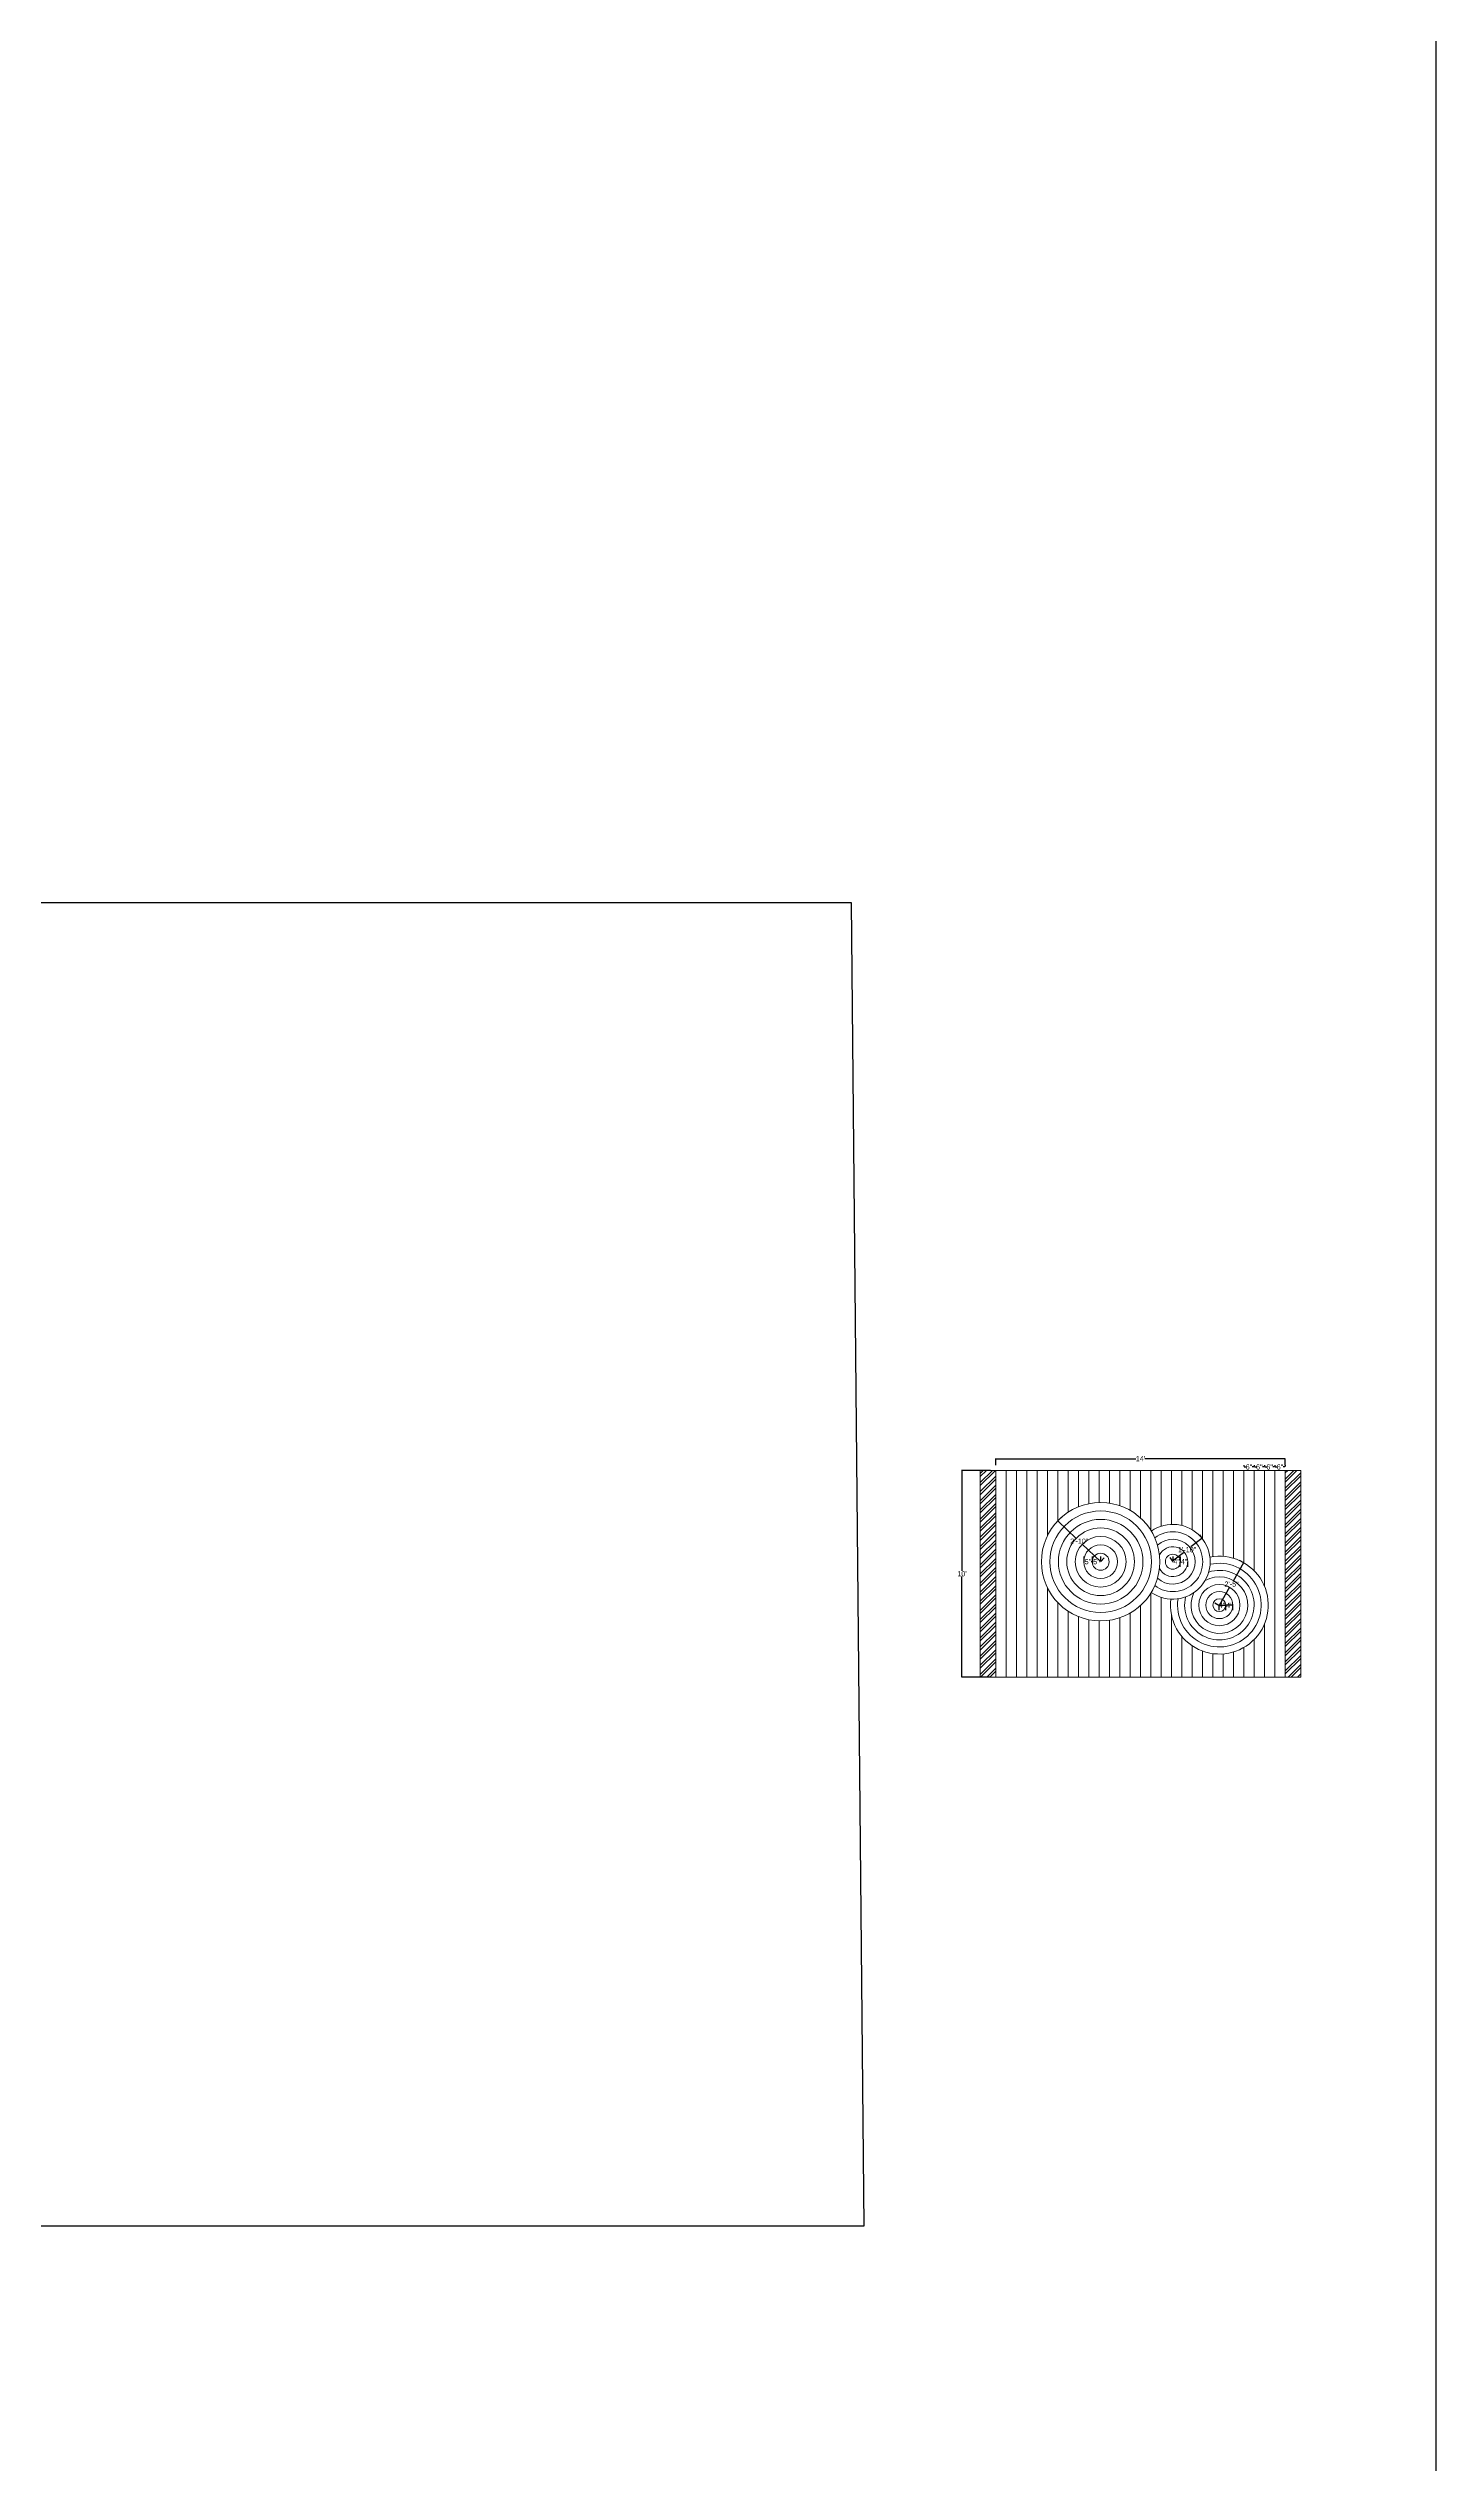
# Model space of a CAD drawing. Header units: inches. Extents: x 15448 to 46480, y -8154 to 0.
# Drawn here: x 20248 to 21053, y -4288 to -2886 of the extents above; entities that cross this region are included whole.
import ezdxf

# ---------------------------------------------------------------- set-up
doc = ezdxf.new("R2010")
doc.units = ezdxf.units.IN
doc.header["$MEASUREMENT"] = 0
doc.layers.add('.', color=30, linetype='Continuous')
doc.layers.add('IEL-HATCH-002', color=7, linetype='Continuous')
doc.styles.add('b.k', font='verdana.ttf')
doc.styles.add('HEMI', font='stylu.ttf')
doc.dimstyles.new('STANDARD$0', dxfattribs={"dimscale": 0, "dimtxt": 6, "dimasz": 3, "dimexe": 2, "dimexo": 2, "dimgap": 0, "dimtad": 0, "dimtih": 1, "dimtoh": 1, "dimdec": 1, "dimzin": 0, "dimdsep": 46, "dimlunit": 4, "dimtxsty": 'b.k', "dimcen": 2.5, "dimclrd": 256, "dimclre": 256, "dimclrt": 256, "dimadec": 0, "dimazin": 0, "dimtfac": 1, "dimtdec": 1, "dimtofl": 0, "dimtmove": 2, "dimatfit": 2, "dimfxl": 1, "dimfrac": 2, "dimtolj": 1, "dimtzin": 0, "dimlwd": 9, "dimlwe": 9, "dimarcsym": 0})

# ---------------------------------------------------------------- blocks, each defined once
blk = doc.blocks.new('*D395')
at = {"color": 254, "lineweight": -2, "transparency": 16777216}
for p, q in [((20853.5, -3761.2), (20853.5, -3764)), ((20858.4, -3761.2), (20858.4, -3764))]:
    blk.add_line(p, q, dxfattribs=at)
at = {"color": 5, "lineweight": -2, "transparency": 16777216}
for p, q in [((20853.7, -3764.2), (20854.1, -3764.2)), ((20858.2, -3764.2), (20857.8, -3764.2))]:
    blk.add_line(p, q, dxfattribs=at)
at = {"color": 5, "transparency": 16777216}
for points in [[(20853.7, -3764.2), (20853.7, -3764.2), (20853.5, -3764.2)], [(20858.2, -3764.2), (20858.2, -3764.2), (20858.4, -3764.2)]]:
    blk.add_solid(points, dxfattribs=at)
at = {"layer": 'Defpoints', "color": 0, "transparency": 16777216}
for p in [(20853.5, -3764.2), (20853.5, -3764.2), (20858.4, -3764.2)]:
    blk.add_point(p, dxfattribs=at)
at = {"color": 5, "transparency": 16777216, "insert": (20856, -3764.2), "char_height": 3, "attachment_point": 5, "style": 'HEMI'}
blk.add_mtext('\\A1;5"', dxfattribs=at)
blk = doc.blocks.new('*D396')
at = {"color": 254, "lineweight": -2, "transparency": 16777216}
for p, q in [((20848.6, -3761.2), (20848.6, -3764)), ((20853.5, -3761.2), (20853.5, -3764))]:
    blk.add_line(p, q, dxfattribs=at)
at = {"color": 5, "lineweight": -2, "transparency": 16777216}
for p, q in [((20848.8, -3764.2), (20849.1, -3764.2)), ((20853.3, -3764.2), (20852.9, -3764.2))]:
    blk.add_line(p, q, dxfattribs=at)
at = {"color": 5, "transparency": 16777216}
for points in [[(20848.8, -3764.2), (20848.8, -3764.2), (20848.6, -3764.2)], [(20853.3, -3764.2), (20853.3, -3764.2), (20853.5, -3764.2)]]:
    blk.add_solid(points, dxfattribs=at)
at = {"layer": 'Defpoints', "color": 0, "transparency": 16777216}
for p in [(20848.6, -3764.2), (20848.6, -3764.2), (20853.5, -3764.2)]:
    blk.add_point(p, dxfattribs=at)
at = {"color": 5, "transparency": 16777216, "insert": (20851, -3764.2), "char_height": 3, "attachment_point": 5, "style": 'HEMI'}
blk.add_mtext('\\A1;5"', dxfattribs=at)
blk = doc.blocks.new('*D397')
at = {"color": 254, "lineweight": -2, "transparency": 16777216}
for p, q in [((20835.6, -3738.3), (20833.6, -3740.4)), ((20860.5, -3762), (20858.5, -3764.1))]:
    blk.add_line(p, q, dxfattribs=at)
at = {"color": 5, "lineweight": -2, "transparency": 16777216}
for p, q in [((20833.7, -3740.6), (20844.2, -3750.7)), ((20858.3, -3764.1), (20847.7, -3754))]:
    blk.add_line(p, q, dxfattribs=at)
at = {"color": 5, "transparency": 16777216}
for points in [[(20833.7, -3740.6), (20833.6, -3740.6), (20833.5, -3740.5)], [(20858.3, -3764), (20858.3, -3764.1), (20858.4, -3764.2)]]:
    blk.add_solid(points, dxfattribs=at)
at = {"layer": 'Defpoints', "color": 0, "transparency": 16777216}
for p in [(20833.5, -3740.5), (20833.5, -3740.5), (20858.4, -3764.2)]:
    blk.add_point(p, dxfattribs=at)
at = {"color": 5, "transparency": 16777216, "insert": (20846, -3752.3), "char_height": 3, "attachment_point": 5, "style": 'HEMI'}
blk.add_mtext('\\A1;2\'-10"', dxfattribs=at)
blk = doc.blocks.new('*D398')
at = {"color": 5, "lineweight": -2, "transparency": 16777216}
for p, q in [((20900.1, -3764.2), (20899.9, -3764.2)), ((20904.8, -3764.2), (20905, -3764.2))]:
    blk.add_line(p, q, dxfattribs=at)
at = {"color": 254, "lineweight": -2, "transparency": 16777216}
for p, q in [((20900.3, -3761.2), (20900.3, -3764)), ((20904.6, -3761.2), (20904.6, -3764))]:
    blk.add_line(p, q, dxfattribs=at)
at = {"color": 5, "transparency": 16777216}
for points in [[(20900.1, -3764.2), (20900.1, -3764.2), (20900.3, -3764.2)], [(20904.8, -3764.2), (20904.8, -3764.2), (20904.6, -3764.2)]]:
    blk.add_solid(points, dxfattribs=at)
at = {"layer": 'Defpoints', "color": 0, "transparency": 16777216}
for p in [(20900.3, -3764.2), (20904.6, -3764.2), (20904.6, -3764.2)]:
    blk.add_point(p, dxfattribs=at)
at = {"color": 5, "transparency": 16777216, "insert": (20902.5, -3764.2), "char_height": 3, "attachment_point": 5, "style": 'HEMI'}
blk.add_mtext('\\A1;4"', dxfattribs=at)
blk = doc.blocks.new('*D399')
at = {"color": 5, "lineweight": -2, "transparency": 16777216}
for p, q in [((20904.5, -3764.2), (20904.3, -3764.2)), ((20909.2, -3764.2), (20909.3, -3764.2))]:
    blk.add_line(p, q, dxfattribs=at)
at = {"color": 254, "lineweight": -2, "transparency": 16777216}
for p, q in [((20904.6, -3767.2), (20904.6, -3764.4)), ((20909, -3767.2), (20909, -3764.4))]:
    blk.add_line(p, q, dxfattribs=at)
at = {"color": 5, "transparency": 16777216}
for points in [[(20904.5, -3764.2), (20904.5, -3764.2), (20904.6, -3764.2)], [(20909.2, -3764.2), (20909.2, -3764.2), (20909, -3764.2)]]:
    blk.add_solid(points, dxfattribs=at)
at = {"layer": 'Defpoints', "color": 0, "transparency": 16777216}
for p in [(20904.6, -3764.2), (20909, -3764.2), (20909, -3764.2)]:
    blk.add_point(p, dxfattribs=at)
at = {"color": 5, "transparency": 16777216, "insert": (20906.8, -3764.2), "char_height": 3, "attachment_point": 5, "style": 'HEMI'}
blk.add_mtext('\\A1;4"', dxfattribs=at)
blk = doc.blocks.new('*D400')
at = {"color": 5, "lineweight": -2, "transparency": 16777216}
for p, q in [((20917.1, -3750.7), (20910.8, -3755.6)), ((20900.1, -3763.7), (20906.5, -3758.9))]:
    blk.add_line(p, q, dxfattribs=at)
at = {"color": 254, "lineweight": -2, "transparency": 16777216}
for p, q in [((20915.7, -3748.6), (20917.1, -3750.5)), ((20898.5, -3761.8), (20899.9, -3763.7))]:
    blk.add_line(p, q, dxfattribs=at)
at = {"color": 5, "transparency": 16777216}
for points in [[(20917.1, -3750.7), (20917.1, -3750.7), (20917.2, -3750.6)], [(20900.1, -3763.7), (20900.2, -3763.7), (20900, -3763.8)]]:
    blk.add_solid(points, dxfattribs=at)
at = {"layer": 'Defpoints', "color": 0, "transparency": 16777216}
for p in [(20917.2, -3750.6), (20917.5, -3751), (20900.3, -3764.2)]:
    blk.add_point(p, dxfattribs=at)
at = {"color": 5, "transparency": 16777216, "insert": (20908.6, -3757.2), "char_height": 3, "attachment_point": 5, "style": 'HEMI'}
blk.add_mtext('\\A1;1\'-10"', dxfattribs=at)
blk = doc.blocks.new('*D387')
at = {"color": 254, "lineweight": -2, "transparency": 16777216}
for p, q in [((20927.3, -3792.4), (20927.3, -3789.6)), ((20931.1, -3792.4), (20931.1, -3789.6))]:
    blk.add_line(p, q, dxfattribs=at)
at = {"color": 5, "lineweight": -2, "transparency": 16777216}
for p, q in [((20927.5, -3789.5), (20930.9, -3789.5)), ((20931.1, -3789.5), (20931.2, -3789.5))]:
    blk.add_line(p, q, dxfattribs=at)
at = {"color": 5, "transparency": 16777216}
for points in [[(20927.5, -3789.4), (20927.5, -3789.5), (20927.3, -3789.5)], [(20930.9, -3789.4), (20930.9, -3789.5), (20931.1, -3789.5)]]:
    blk.add_solid(points, dxfattribs=at)
at = {"layer": 'Defpoints', "color": 0, "transparency": 16777216}
for p in [(20927.3, -3789.4), (20931.1, -3789.4), (20931.1, -3789.5)]:
    blk.add_point(p, dxfattribs=at)
at = {"color": 5, "transparency": 16777216, "insert": (20933.2, -3789.5), "char_height": 3, "attachment_point": 5, "style": 'HEMI'}
blk.add_mtext('\\A1;4"', dxfattribs=at)
blk = doc.blocks.new('*D388')
at = {"color": 5, "lineweight": -2, "transparency": 16777216}
for p, q in [((20931.1, -3789.5), (20930.9, -3789.5)), ((20935, -3789.5), (20931.2, -3789.5))]:
    blk.add_line(p, q, dxfattribs=at)
at = {"color": 254, "lineweight": -2, "transparency": 16777216}
for p, q in [((20931.1, -3792.4), (20931.1, -3789.6)), ((20935.2, -3792.4), (20935.2, -3789.6))]:
    blk.add_line(p, q, dxfattribs=at)
at = {"color": 5, "transparency": 16777216}
for points in [[(20931.2, -3789.4), (20931.2, -3789.5), (20931.1, -3789.5)], [(20935, -3789.4), (20935, -3789.5), (20935.2, -3789.5)]]:
    blk.add_solid(points, dxfattribs=at)
at = {"layer": 'Defpoints', "color": 0, "transparency": 16777216}
for p in [(20931.1, -3789.4), (20935.2, -3789.4), (20935.2, -3789.5)]:
    blk.add_point(p, dxfattribs=at)
at = {"color": 5, "transparency": 16777216, "insert": (20928.9, -3789.5), "char_height": 3, "attachment_point": 5, "style": 'HEMI'}
blk.add_mtext('\\A1;4"', dxfattribs=at)
blk = doc.blocks.new('*D401')
at = {"color": 5, "lineweight": -2, "transparency": 16777216}
for p, q in [((20941.4, -3764.9), (20935.3, -3775.5)), ((20927.4, -3789.4), (20933.4, -3778.8))]:
    blk.add_line(p, q, dxfattribs=at)
at = {"color": 254, "lineweight": -2, "transparency": 16777216}
for p, q in [((20938.9, -3763.3), (20941.3, -3764.7)), ((20924.7, -3788.1), (20927.1, -3789.4))]:
    blk.add_line(p, q, dxfattribs=at)
at = {"color": 5, "transparency": 16777216}
for points in [[(20941.4, -3764.9), (20941.4, -3765), (20941.5, -3764.8)], [(20927.3, -3789.4), (20927.4, -3789.4), (20927.3, -3789.5)]]:
    blk.add_solid(points, dxfattribs=at)
at = {"layer": 'Defpoints', "color": 0, "transparency": 16777216}
for p in [(20941.5, -3764.8), (20941.5, -3764.8), (20927.3, -3789.5)]:
    blk.add_point(p, dxfattribs=at)
at = {"color": 5, "transparency": 16777216, "insert": (20934.4, -3777.2), "char_height": 3, "attachment_point": 5, "style": 'HEMI'}
blk.add_mtext('\\A1;2\'-5"', dxfattribs=at)
blk = doc.blocks.new('*D402')
at = {"color": 254, "lineweight": -2, "transparency": 16777216}
for p, q in [((20959.5, -3708.2), (20959.5, -3709)), ((20965.5, -3708.2), (20965.5, -3709))]:
    blk.add_line(p, q, dxfattribs=at)
at = {"color": 5, "lineweight": -2, "transparency": 16777216}
for p, q in [((20959.7, -3709.2), (20960.6, -3709.2)), ((20965.3, -3709.2), (20964.4, -3709.2))]:
    blk.add_line(p, q, dxfattribs=at)
at = {"color": 5, "transparency": 16777216}
for points in [[(20959.7, -3709.2), (20959.7, -3709.2), (20959.5, -3709.2)], [(20965.3, -3709.2), (20965.3, -3709.2), (20965.5, -3709.2)]]:
    blk.add_solid(points, dxfattribs=at)
at = {"layer": 'Defpoints', "color": 0, "transparency": 16777216}
for p in [(20959.5, -3709.2), (20959.5, -3711.2), (20965.5, -3711.2)]:
    blk.add_point(p, dxfattribs=at)
at = {"color": 5, "transparency": 16777216, "insert": (20962.5, -3709.2), "char_height": 3, "attachment_point": 5, "style": 'HEMI'}
blk.add_mtext('\\A1;6"', dxfattribs=at)
blk = doc.blocks.new('*D403')
at = {"color": 254, "lineweight": -2, "transparency": 16777216}
for p, q in [((20953.5, -3708.2), (20953.5, -3709)), ((20959.5, -3708.2), (20959.5, -3709))]:
    blk.add_line(p, q, dxfattribs=at)
at = {"color": 5, "lineweight": -2, "transparency": 16777216}
for p, q in [((20953.7, -3709.2), (20954.6, -3709.2)), ((20959.3, -3709.2), (20958.4, -3709.2))]:
    blk.add_line(p, q, dxfattribs=at)
at = {"color": 5, "transparency": 16777216}
for points in [[(20953.7, -3709.2), (20953.7, -3709.2), (20953.5, -3709.2)], [(20959.3, -3709.2), (20959.3, -3709.2), (20959.5, -3709.2)]]:
    blk.add_solid(points, dxfattribs=at)
at = {"layer": 'Defpoints', "color": 0, "transparency": 16777216}
for p in [(20953.5, -3709.2), (20953.5, -3711.2), (20959.5, -3711.2)]:
    blk.add_point(p, dxfattribs=at)
at = {"color": 5, "transparency": 16777216, "insert": (20956.5, -3709.2), "char_height": 3, "attachment_point": 5, "style": 'HEMI'}
blk.add_mtext('\\A1;6"', dxfattribs=at)
blk = doc.blocks.new('*D404')
at = {"color": 254, "lineweight": -2, "transparency": 16777216}
for p, q in [((20947.5, -3708.2), (20947.5, -3709)), ((20953.5, -3708.2), (20953.5, -3709))]:
    blk.add_line(p, q, dxfattribs=at)
at = {"color": 5, "lineweight": -2, "transparency": 16777216}
for p, q in [((20947.7, -3709.2), (20948.6, -3709.2)), ((20953.3, -3709.2), (20952.4, -3709.2))]:
    blk.add_line(p, q, dxfattribs=at)
at = {"color": 5, "transparency": 16777216}
for points in [[(20947.7, -3709.2), (20947.7, -3709.2), (20947.5, -3709.2)], [(20953.3, -3709.2), (20953.3, -3709.2), (20953.5, -3709.2)]]:
    blk.add_solid(points, dxfattribs=at)
at = {"layer": 'Defpoints', "color": 0, "transparency": 16777216}
for p in [(20947.5, -3709.2), (20947.5, -3711.2), (20953.5, -3711.2)]:
    blk.add_point(p, dxfattribs=at)
at = {"color": 5, "transparency": 16777216, "insert": (20950.5, -3709.2), "char_height": 3, "attachment_point": 5, "style": 'HEMI'}
blk.add_mtext('\\A1;6"', dxfattribs=at)
blk = doc.blocks.new('*D405')
at = {"color": 254, "lineweight": -2, "transparency": 16777216}
for p, q in [((20941.5, -3708.2), (20941.5, -3709)), ((20947.5, -3708.2), (20947.5, -3709))]:
    blk.add_line(p, q, dxfattribs=at)
at = {"color": 5, "lineweight": -2, "transparency": 16777216}
for p, q in [((20941.7, -3709.2), (20942.6, -3709.2)), ((20947.3, -3709.2), (20946.4, -3709.2))]:
    blk.add_line(p, q, dxfattribs=at)
at = {"color": 5, "transparency": 16777216}
for points in [[(20941.7, -3709.2), (20941.7, -3709.2), (20941.5, -3709.2)], [(20947.3, -3709.2), (20947.3, -3709.2), (20947.5, -3709.2)]]:
    blk.add_solid(points, dxfattribs=at)
at = {"layer": 'Defpoints', "color": 0, "transparency": 16777216}
for p in [(20941.5, -3709.2), (20941.5, -3711.2), (20947.5, -3711.2)]:
    blk.add_point(p, dxfattribs=at)
at = {"color": 5, "transparency": 16777216, "insert": (20944.5, -3709.2), "char_height": 3, "attachment_point": 5, "style": 'HEMI'}
blk.add_mtext('\\A1;6"', dxfattribs=at)
blk = doc.blocks.new('*D406')
at = {"color": 254, "lineweight": -2, "transparency": 16777216}
for p, q in [((20797.5, -3708.2), (20797.5, -3704.3)), ((20965.5, -3708.2), (20965.5, -3704.3))]:
    blk.add_line(p, q, dxfattribs=at)
at = {"color": 5, "lineweight": -2, "transparency": 16777216}
for p, q in [((20797.7, -3704.4), (20878.9, -3704.4)), ((20965.3, -3704.4), (20884.1, -3704.4))]:
    blk.add_line(p, q, dxfattribs=at)
at = {"color": 5, "transparency": 16777216}
for points in [[(20797.7, -3704.4), (20797.7, -3704.5), (20797.5, -3704.4)], [(20965.3, -3704.4), (20965.3, -3704.5), (20965.5, -3704.4)]]:
    blk.add_solid(points, dxfattribs=at)
at = {"layer": 'Defpoints', "color": 0, "transparency": 16777216}
for p in [(20797.5, -3711.2), (20965.5, -3704.4), (20965.5, -3711.2)]:
    blk.add_point(p, dxfattribs=at)
at = {"color": 5, "transparency": 16777216, "insert": (20881.5, -3704.4), "char_height": 3, "attachment_point": 5, "style": 'HEMI'}
blk.add_mtext("\\A1;14'", dxfattribs=at)
blk = doc.blocks.new('*D407')
at = {"color": 254, "lineweight": -2, "transparency": 16777216}
for p, q in [((20794.5, -3711.2), (20777.7, -3711.2)), ((20794.5, -3831.2), (20777.7, -3831.2))]:
    blk.add_line(p, q, dxfattribs=at)
at = {"color": 5, "lineweight": -2, "transparency": 16777216}
for p, q in [((20777.9, -3711.3), (20777.9, -3769.5)), ((20777.9, -3831), (20777.9, -3772.8))]:
    blk.add_line(p, q, dxfattribs=at)
at = {"color": 5, "transparency": 16777216}
for points in [[(20777.9, -3711.3), (20777.9, -3711.3), (20777.9, -3711.2)], [(20777.9, -3831), (20777.9, -3831), (20777.9, -3831.2)]]:
    blk.add_solid(points, dxfattribs=at)
at = {"layer": 'Defpoints', "color": 0, "transparency": 16777216}
for p in [(20797.5, -3711.2), (20777.9, -3831.2), (20797.5, -3831.2)]:
    blk.add_point(p, dxfattribs=at)
at = {"color": 5, "transparency": 16777216, "insert": (20777.9, -3771.2), "char_height": 3, "attachment_point": 5, "style": 'HEMI'}
blk.add_mtext("\\A1;10'", dxfattribs=at)

msp = doc.modelspace()

# ---------------------------------------------------------------- hatches: boundary and pattern name
at = {"layer": '.', "lineweight": 5, "true_color": 0xf27172}
h = msp.add_hatch(dxfattribs=at)
h.set_pattern_fill('ANSI32', color=11, scale=15)
h.set_pattern_definition([(45, (279.6043, -27.378), (-3.9774756, 3.9774756), []), (45, (282.256, -27.378), (-3.9774756, 3.9774756), [])])
h.paths.add_polyline_path([(19972.11, -3541.25), (19963.11, -3541.25), (19963.11, -3654.32), (19972.11, -3654.32)])
h.paths.add_polyline_path([(19746.11, -3541.25), (19737.11, -3541.25), (19737.11, -3661.25), (19746.11, -3661.25)])
h.paths.add_polyline_path([(19972.11, -3654.32), (19963.11, -3654.32), (19963.11, -3661.25), (19972.11, -3661.25)])
h.paths.add_polyline_path([(19975.93, -3657.8), (20008.45, -3657.8), (20008.45, -3650.34), (19975.93, -3650.34)], flags=9)
h.paths.add_polyline_path([(20653.25, -3643.05), (20663.89, -3643.05), (20663.89, -3639.95), (20653.25, -3639.95)], flags=9)
h.paths.add_polyline_path([(20666.83, -3643.05), (20673.17, -3643.05), (20673.17, -3639.95), (20666.83, -3639.95)], flags=9)
h.paths.add_polyline_path([(20454.2, -3646.47), (20474.28, -3646.47), (20474.28, -3643.38), (20454.2, -3643.38)], flags=9)
h.paths.add_polyline_path([(20454.4, -3635.95), (20474.48, -3635.95), (20474.48, -3632.86), (20454.4, -3632.86)], flags=9)
h.paths.add_polyline_path([(20454.02, -3629.58), (20474.1, -3629.58), (20474.1, -3626.49), (20454.02, -3626.49)], flags=9)
h.paths.add_polyline_path([(20679.46, -3635.33), (20699.54, -3635.33), (20699.54, -3632.24), (20679.46, -3632.24)], flags=9)
h.paths.add_polyline_path([(19978.33, -3648.33), (19986.99, -3648.33), (19986.99, -3645.24), (19978.33, -3645.24)], flags=9)
h.paths.add_polyline_path([(20552.63, -3645.07), (20587.97, -3645.07), (20587.97, -3641.98), (20552.63, -3641.98)], flags=9)
h.paths.add_polyline_path([(20387.27, -3600.99), (20394.31, -3600.99), (20394.31, -3597.9), (20387.27, -3597.9)], flags=9)
h.paths.add_polyline_path([(20675.91, -3601.94), (20685.86, -3601.94), (20685.86, -3598.85), (20675.91, -3598.85)], flags=9)
h.paths.add_polyline_path([(20600.4, -3624.86), (20618.64, -3624.86), (20618.64, -3620.74), (20600.4, -3620.74)], flags=9)
h.paths.add_polyline_path([(20598.38, -3629.7), (20618.63, -3629.7), (20618.63, -3625.58), (20598.38, -3625.58)], flags=9)
h.paths.add_polyline_path([(20546.81, -3622.86), (20565.05, -3622.86), (20565.05, -3618.73), (20546.81, -3618.73)], flags=9)
h.paths.add_polyline_path([(20546.82, -3627.69), (20567.07, -3627.69), (20567.07, -3623.57), (20546.82, -3623.57)], flags=9)
h.paths.add_polyline_path([(20517.81, -3642.57), (20535.32, -3642.57), (20535.32, -3636.96), (20517.81, -3636.96)], flags=9)
h.paths.add_polyline_path([(20679.46, -3648.09), (20699.54, -3648.09), (20699.54, -3645), (20679.46, -3645)], flags=9)
h.paths.add_polyline_path([(20629.51, -3645.33), (20647.02, -3645.33), (20647.02, -3639.71), (20629.51, -3639.71)], flags=9)
h = msp.add_hatch(dxfattribs=at)
h.set_pattern_fill('ANSI32', color=11, scale=8)
h.set_pattern_definition([(45, (279.6754, -46.766), (-2.12132034, 2.12132034), []), (45, (281.0896, -46.766), (-2.12132034, 2.12132034), [])])
h.paths.add_polyline_path([(19782.18, -3692.64), (19782.18, -3701.64), (19963.18, -3701.64), (19963.18, -3715.64), (19972.18, -3715.64), (19972.18, -3692.64)])
h.paths.add_polyline_path([(19972.18, -3751.64), (19963.18, -3751.64), (19963.18, -3869.64), (19935.18, -3869.64), (19935.18, -3878.64), (19972.18, -3878.64)])
h.paths.add_polyline_path([(19887.18, -3869.64), (19746.18, -3869.64), (19746.18, -3698.64), (19746.18, -3692.64), (19737.18, -3692.64), (19737.18, -3878.64), (19887.18, -3878.64)])
h.paths.add_polyline_path([(19971.82, -3663.77), (19985.21, -3663.77), (19985.21, -3659.13), (19971.82, -3659.13)], flags=9)
h.paths.add_polyline_path([(19972.43, -3601.31), (19985.82, -3601.31), (19985.82, -3596.68), (19972.43, -3596.68)], flags=9)
h.paths.add_polyline_path([(19971.91, -3624.5), (19981.11, -3624.5), (19981.11, -3619.87), (19971.91, -3619.87)], flags=9)
h.paths.add_polyline_path([(19971.82, -3651.75), (19987.28, -3651.74), (19987.28, -3647.11), (19971.82, -3647.11)], flags=9)
h.paths.add_polyline_path([(19971.55, -3657.71), (19984.13, -3657.7), (19984.13, -3653.07), (19971.55, -3653.07)], flags=9)
h.paths.add_polyline_path([(19971.74, -3680.71), (19988.03, -3680.71), (19988.03, -3676.07), (19971.74, -3676.08)], flags=9)
h.paths.add_polyline_path([(19971.93, -3674.46), (20008.91, -3674.46), (20008.91, -3666.48), (19971.93, -3666.48)], flags=9)
h.paths.add_polyline_path([(20077.74, -3648.8), (20091.13, -3648.8), (20091.13, -3644.16), (20077.74, -3644.16)], flags=9)
h.paths.add_polyline_path([(20091.26, -3648.67), (20100.13, -3648.67), (20100.13, -3644.04), (20091.26, -3644.04)], flags=9)
h.paths.add_polyline_path([(20454.28, -3665.86), (20474.35, -3665.86), (20474.35, -3662.76), (20454.28, -3662.76)], flags=9)
h.paths.add_polyline_path([(20454.47, -3655.34), (20474.55, -3655.34), (20474.55, -3652.24), (20454.47, -3652.24)], flags=9)
h.paths.add_polyline_path([(20454.09, -3648.97), (20474.17, -3648.97), (20474.17, -3645.87), (20454.09, -3645.87)], flags=9)
h.paths.add_polyline_path([(20102.43, -3640.06), (20128.33, -3640.06), (20128.33, -3635.43), (20102.43, -3635.43)], flags=9)
h.paths.add_polyline_path([(20552.7, -3664.46), (20588.04, -3664.46), (20588.04, -3661.37), (20552.7, -3661.37)], flags=9)
h.paths.add_polyline_path([(20387.35, -3620.38), (20394.38, -3620.38), (20394.38, -3617.29), (20387.35, -3617.29)], flags=9)
h.paths.add_polyline_path([(20101.21, -3605.14), (20111.15, -3605.14), (20111.15, -3602.05), (20101.21, -3602.05)], flags=9)
h.paths.add_polyline_path([(20027.69, -3628.46), (20045.03, -3628.46), (20045.02, -3623.83), (20027.68, -3623.83)], flags=9)
h.paths.add_polyline_path([(20024.18, -3632.97), (20045.07, -3632.96), (20045.07, -3628.33), (20024.18, -3628.33)], flags=9)
h.paths.add_polyline_path([(20546.89, -3642.24), (20565.12, -3642.24), (20565.12, -3638.12), (20546.89, -3638.12)], flags=9)
h.paths.add_polyline_path([(20546.89, -3647.08), (20567.14, -3647.08), (20567.14, -3642.96), (20546.89, -3642.96)], flags=9)
h.paths.add_polyline_path([(20517.88, -3661.96), (20535.39, -3661.96), (20535.39, -3656.35), (20517.88, -3656.35)], flags=9)
h.paths.add_polyline_path([(20102.8, -3654.47), (20128.7, -3654.47), (20128.7, -3649.83), (20102.8, -3649.84)], flags=9)
h.paths.add_polyline_path([(20053.96, -3648.44), (20076.31, -3648.43), (20076.31, -3640.44), (20053.96, -3640.45)], flags=9)
at = {"layer": 'IEL-HATCH-002', "lineweight": 5, "true_color": 0xf27172, "transparency": 33554687}
h = msp.add_hatch(dxfattribs=at)
h.set_pattern_fill('ANSI32', color=11, scale=10)
h.set_pattern_definition([(45, (3126.774, -2102.473), (-2.6516504, 2.6516504), []), (45, (3128.5417, -2102.473), (-2.6516504, 2.6516504), [])])
h.paths.add_polyline_path([(20797.53, -3711.15), (20788.53, -3711.15), (20788.53, -3831.15), (20797.53, -3831.15)])
h.paths.add_polyline_path([(20974.53, -3711.15), (20965.53, -3711.15), (20965.53, -3831.15), (20974.53, -3831.15)])

# ---------------------------------------------------------------- linework, layer by layer
at = {"lineweight": 5}
for p, q in [((20788.53, -3831.15), (20788.53, -3711.15)), ((20788.53, -3711.15), (20974.53, -3711.15)), ((20797.53, -3831.15), (20797.53, -3711.15)), ((20965.53, -3711.15), (20965.53, -3831.15)), ((20974.53, -3711.15), (20974.53, -3831.15)), ((20788.53, -3831.15), (20974.53, -3831.15))]:
    msp.add_line(p, q, dxfattribs=at)
at = {"color": 252, "lineweight": 5, "true_color": 0x939598}
for p, q in [((20803.53, -3831.15), (20803.53, -3711.15)), ((20809.53, -3831.15), (20809.53, -3711.15)), ((20815.53, -3831.15), (20815.53, -3711.15)), ((20821.53, -3831.15), (20821.53, -3711.15)), ((20827.53, -3749.11), (20827.53, -3711.15)), ((20833.53, -3740.49), (20833.53, -3711.15)), ((20839.53, -3735.48), (20839.53, -3711.15)), ((20845.53, -3732.33), (20845.53, -3711.15)), ((20851.53, -3730.52), (20851.53, -3711.15)), ((20857.53, -3729.84), (20857.53, -3711.15)), ((20863.53, -3730.21), (20863.53, -3711.15)), ((20869.53, -3731.68), (20869.53, -3711.15)), ((20875.53, -3734.4), (20875.53, -3711.15)), ((20881.53, -3738.77), (20881.53, -3711.15)), ((20887.53, -3745.94), (20887.53, -3711.15)), ((20893.53, -3743.57), (20893.53, -3711.15)), ((20899.53, -3742.5), (20899.53, -3711.15)), ((20905.53, -3743.13), (20905.53, -3711.15)), ((20911.53, -3745.62), (20911.53, -3711.15)), ((20917.53, -3750.99), (20917.53, -3711.15)), ((20923.53, -3761.26), (20923.53, -3711.15)), ((20929.53, -3761.09), (20929.53, -3711.15)), ((20935.53, -3762.21), (20935.53, -3711.15)), ((20941.53, -3764.81), (20941.53, -3711.15)), ((20947.53, -3769.45), (20947.53, -3711.15)), ((20953.53, -3778.47), (20953.53, -3711.15)), ((20959.53, -3831.15), (20959.53, -3711.15)), ((20821.53, -3831.15), (20821.53, -3777.7)), ((20827.53, -3831.15), (20827.53, -3779.28)), ((20887.53, -3831.15), (20887.53, -3782.45)), ((20893.53, -3831.15), (20893.53, -3784.82)), ((20833.53, -3831.15), (20833.53, -3787.9)), ((20839.53, -3831.15), (20839.53, -3792.91)), ((20845.53, -3831.15), (20845.53, -3796.06)), ((20851.53, -3831.15), (20851.53, -3797.87)), ((20857.53, -3831.15), (20857.53, -3798.55)), ((20863.53, -3831.15), (20863.53, -3798.18)), ((20869.53, -3831.15), (20869.53, -3796.71)), ((20875.53, -3831.15), (20875.53, -3794)), ((20881.53, -3831.15), (20881.53, -3789.62)), ((20899.53, -3831.15), (20899.53, -3795.18)), ((20905.53, -3831.15), (20905.53, -3807.59)), ((20911.53, -3831.15), (20911.53, -3812.98)), ((20947.53, -3831.15), (20947.53, -3809.34)), ((20953.53, -3831.15), (20953.53, -3800.32)), ((20917.53, -3831.15), (20917.53, -3816.04)), ((20923.53, -3831.15), (20923.53, -3817.53)), ((20929.53, -3831.15), (20929.53, -3817.7)), ((20935.53, -3831.15), (20935.53, -3816.57)), ((20941.53, -3831.15), (20941.53, -3813.98))]:
    msp.add_line(p, q, dxfattribs=at)
for points in [[(15448.39, -1483.67), (21052.89, -1483.67), (21052.89, -5771.36), (15448.39, -5771.36)], [(19416.21, -3381.55), (20713.67, -3381.55), (20720.96, -4149.91), (19423.49, -4149.91)]]:
    msp.add_lwpolyline(points, close=True)
for centre, radius in [((20858.41, -3764.2), 34.37), ((20858.41, -3764.2), 29.46), ((20858.41, -3764.2), 24.55), ((20858.41, -3764.2), 19.64), ((20858.41, -3764.2), 14.73), ((20858.41, -3764.2), 9.82), ((20858.41, -3764.2), 4.91), ((20900.3, -3764.2), 4.34), ((20927.32, -3789.39), 11.96), ((20927.32, -3789.39), 7.85), ((20927.32, -3789.39), 3.74)]:
    msp.add_circle(centre, radius, dxfattribs=at)
for centre, radius, start, end in [((20900.3, -3764.2), 21.71, 234.92945, 125.07055), ((20900.3, -3764.2), 17.37, 233.01222, 126.98778), ((20900.3, -3764.2), 13.02, 227.05555, 132.94445), ((20900.3, -3764.2), 8.68, 206.82445, 153.17555), ((20927.32, -3789.39), 28.39, 172.87411, 101.12843), ((20927.32, -3789.39), 24.28, 171.2279, 102.77464), ((20927.32, -3789.39), 20.17, 166.22882, 107.77371), ((20927.32, -3789.39), 16.46, 153.69691, 120.30563)]:
    msp.add_arc(centre, radius, start, end, dxfattribs=at)

# ---------------------------------------------------------------- dimensions: what is measured, and where the dimension line sits
dim = msp.add_linear_dim(base=(20777.91, -3831.15), p1=(20797.53, -3711.15), p2=(20797.53, -3831.15), angle=90, dimstyle='STANDARD$0', override={"dimscale": 1, "dimtxt": 3, "dimasz": 0.18, "dimexe": 0.18, "dimexo": 3, "dimgap": 0.09, "dimdec": 0, "dimtxsty": 'HEMI', "dimcen": 0.09, "dimclrd": 5, "dimclre": 254, "dimclrt": 5, "dimtdec": 0, "dimtmove": 0, "dimatfit": 3, "dimfxl": 0.03937, "dimfrac": 0, "dimlwd": 65534, "dimlwe": 65534, "dimarcsym": 1})
dim.commit()
dim.dimension.update_dxf_attribs({"geometry": '*D407', "text_midpoint": (20777.91, -3771.15)})
for base, p1, p2, override, picture, middle in [((20965.53, -3704.45), (20797.53, -3711.15), (20965.53, -3711.15), {"dimscale": 1, "dimtxt": 3, "dimasz": 0.18, "dimexe": 0.18, "dimexo": 3, "dimgap": 0.09, "dimdec": 0, "dimtxsty": 'HEMI', "dimcen": 0.09, "dimclrd": 5, "dimclre": 254, "dimclrt": 5, "dimtdec": 0, "dimtmove": 0, "dimatfit": 3, "dimfxl": 0.03937, "dimfrac": 0, "dimlwd": 65534, "dimlwe": 65534, "dimarcsym": 1}, '*D406', (20881.53, -3704.45)), ((20941.53, -3709.19), (20947.53, -3711.15), (20941.53, -3711.15), {"dimscale": 1, "dimtxt": 3, "dimasz": 0.18, "dimexe": 0.18, "dimexo": 3, "dimgap": 0.09, "dimdec": 0, "dimtxsty": 'HEMI', "dimcen": 0.09, "dimclrd": 5, "dimclre": 254, "dimclrt": 5, "dimtdec": 0, "dimtmove": 0, "dimatfit": 3, "dimfxl": 0.03937, "dimfrac": 0, "dimlwd": 65534, "dimlwe": 65534, "dimarcsym": 1}, '*D405', (20944.53, -3709.19)), ((20947.53, -3709.19), (20953.53, -3711.15), (20947.53, -3711.15), {"dimscale": 1, "dimtxt": 3, "dimasz": 0.18, "dimexe": 0.18, "dimexo": 3, "dimgap": 0.09, "dimdec": 0, "dimtxsty": 'HEMI', "dimcen": 0.09, "dimclrd": 5, "dimclre": 254, "dimclrt": 5, "dimtdec": 0, "dimatfit": 3, "dimfxl": 0.03937, "dimfrac": 0, "dimlwd": 65534, "dimlwe": 65534, "dimarcsym": 1}, '*D404', (20950.53, -3709.19)), ((20953.53, -3709.19), (20959.53, -3711.15), (20953.53, -3711.15), {"dimscale": 1, "dimtxt": 3, "dimasz": 0.18, "dimexe": 0.18, "dimexo": 3, "dimgap": 0.09, "dimdec": 0, "dimtxsty": 'HEMI', "dimcen": 0.09, "dimclrd": 5, "dimclre": 254, "dimclrt": 5, "dimtdec": 0, "dimtmove": 0, "dimatfit": 3, "dimfxl": 0.03937, "dimfrac": 0, "dimlwd": 65534, "dimlwe": 65534, "dimarcsym": 1}, '*D403', (20956.53, -3709.19)), ((20959.53, -3709.19), (20965.53, -3711.15), (20959.53, -3711.15), {"dimscale": 1, "dimtxt": 3, "dimasz": 0.18, "dimexe": 0.18, "dimexo": 3, "dimgap": 0.09, "dimdec": 0, "dimtxsty": 'HEMI', "dimcen": 0.09, "dimclrd": 5, "dimclre": 254, "dimclrt": 5, "dimtdec": 0, "dimtmove": 0, "dimatfit": 3, "dimfxl": 0.03937, "dimfrac": 0, "dimlwd": 65534, "dimlwe": 65534, "dimarcsym": 1}, '*D402', (20962.53, -3709.19)), ((20848.59, -3764.2), (20853.5, -3764.2), (20848.59, -3764.2), {"dimscale": 1, "dimtxt": 3, "dimasz": 0.18, "dimexe": 0.18, "dimexo": 3, "dimgap": 0.09, "dimdec": 0, "dimtxsty": 'HEMI', "dimcen": 0.09, "dimclrd": 5, "dimclre": 254, "dimclrt": 5, "dimtdec": 0, "dimtmove": 0, "dimatfit": 3, "dimfxl": 0.03937, "dimfrac": 0, "dimlwd": 65534, "dimlwe": 65534, "dimarcsym": 1}, '*D396', (20851.04, -3764.2)), ((20853.5, -3764.2), (20858.41, -3764.2), (20853.5, -3764.2), {"dimscale": 1, "dimtxt": 3, "dimasz": 0.18, "dimexe": 0.18, "dimexo": 3, "dimgap": 0.09, "dimdec": 0, "dimtxsty": 'HEMI', "dimcen": 0.09, "dimclrd": 5, "dimclre": 254, "dimclrt": 5, "dimtdec": 0, "dimtmove": 0, "dimatfit": 3, "dimfxl": 0.03937, "dimfrac": 0, "dimlwd": 65534, "dimlwe": 65534, "dimarcsym": 1}, '*D395', (20855.95, -3764.2)), ((20904.64, -3764.2), (20900.3, -3764.2), (20904.64, -3764.2), {"dimscale": 1, "dimtxt": 3, "dimasz": 0.18, "dimexe": 0.18, "dimexo": 3, "dimgap": 0.09, "dimdec": 0, "dimtxsty": 'HEMI', "dimcen": 0.09, "dimclrd": 5, "dimclre": 254, "dimclrt": 5, "dimtdec": 0, "dimtmove": 0, "dimatfit": 3, "dimfxl": 0.03937, "dimfrac": 0, "dimlwd": 65534, "dimlwe": 65534, "dimarcsym": 1}, '*D398', (20902.47, -3764.2)), ((20908.98, -3764.2), (20904.64, -3764.2), (20908.98, -3764.2), {"dimscale": 1, "dimtxt": 3, "dimasz": 0.18, "dimexe": 0.18, "dimexo": 3, "dimgap": 0.09, "dimdec": 0, "dimtxsty": 'HEMI', "dimcen": 0.09, "dimclrd": 5, "dimclre": 254, "dimclrt": 5, "dimtdec": 0, "dimtmove": 0, "dimatfit": 3, "dimfxl": 0.03937, "dimfrac": 0, "dimlwd": 65534, "dimlwe": 65534, "dimarcsym": 1}, '*D399', (20906.81, -3764.2)), ((20931.06, -3789.46), (20927.32, -3789.39), (20931.06, -3789.39), {"dimscale": 1, "dimtxt": 3, "dimasz": 0.18, "dimexe": 0.18, "dimexo": 3, "dimgap": 0.09, "dimdec": 0, "dimtxsty": 'HEMI', "dimcen": 0.09, "dimclrd": 5, "dimclre": 254, "dimclrt": 5, "dimtdec": 0, "dimtmove": 0, "dimatfit": 3, "dimfxl": 0.03937, "dimfrac": 0, "dimlwd": 65534, "dimlwe": 65534, "dimarcsym": 1}, '*D387', (20933.25, -3789.46))]:
    dim = msp.add_linear_dim(base=base, p1=p1, p2=p2, dimstyle='STANDARD$0', override=override)
    dim.commit()
    dim.dimension.update_dxf_attribs({"geometry": picture, "text_midpoint": middle})
for p1, p2, distance, picture, middle in [((20858.41, -3764.2), (20833.53, -3740.49), 0, '*D397', (20845.97, -3752.34)), ((20900.3, -3764.2), (20917.53, -3750.99), 0.48, '*D400', (20908.62, -3757.21)), ((20927.32, -3789.55), (20941.53, -3764.81), 0.05, '*D401', (20934.38, -3777.15))]:
    dim = msp.add_aligned_dim(p1=p1, p2=p2, distance=distance, dimstyle='STANDARD$0', override={"dimscale": 1, "dimtxt": 3, "dimasz": 0.18, "dimexe": 0.18, "dimexo": 3, "dimgap": 0.09, "dimdec": 0, "dimtxsty": 'HEMI', "dimcen": 0.09, "dimclrd": 5, "dimclre": 254, "dimclrt": 5, "dimtdec": 0, "dimtmove": 0, "dimatfit": 3, "dimfxl": 0.03937, "dimfrac": 0, "dimlwd": 65534, "dimlwe": 65534, "dimarcsym": 1})
    dim.commit()
    dim.dimension.update_dxf_attribs({"geometry": picture, "text_midpoint": middle})
dim = msp.add_linear_dim(base=(20935.17, -3789.46), p1=(20931.06, -3789.39), p2=(20935.17, -3789.45), dimstyle='STANDARD$0', override={"dimscale": 1, "dimtxt": 3, "dimasz": 0.18, "dimexe": 0.18, "dimexo": 3, "dimgap": 0.09, "dimdec": 0, "dimtxsty": 'HEMI', "dimcen": 0.09, "dimclrd": 5, "dimclre": 254, "dimclrt": 5, "dimtdec": 0, "dimtmove": 0, "dimatfit": 3, "dimfxl": 0.03937, "dimfrac": 0, "dimlwd": 65534, "dimlwe": 65534, "dimarcsym": 1})
dim.commit()
dim.dimension.update_dxf_attribs({"geometry": '*D388', "text_midpoint": (20928.87, -3789.46), "dimtype": 160})

doc.saveas('drawing.dxf')
